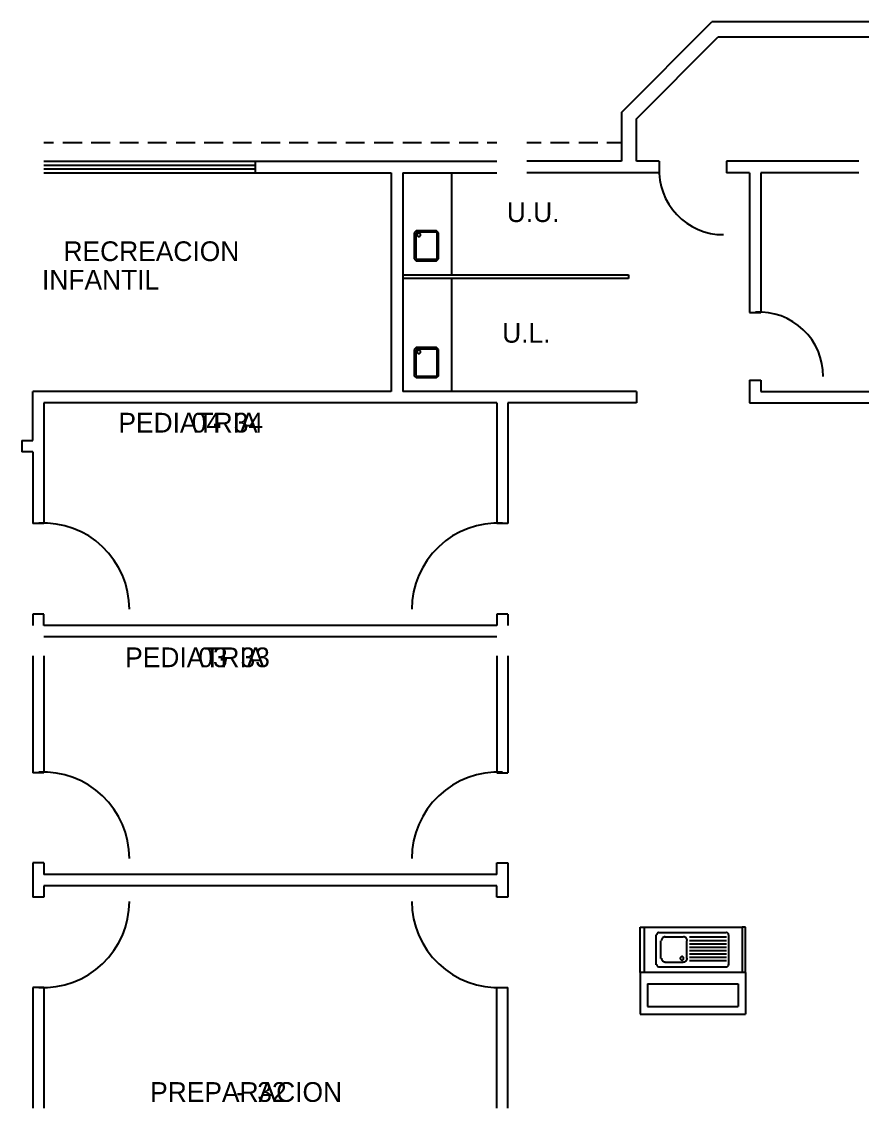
# Model space of a CAD drawing. Header units: metres. Extents: x 0 to 61, y 0 to 90.7.
# Drawn here: x 4.98 to 13.49, y 63.78 to 74.8 of the extents above; entities that cross this region are included whole.
import ezdxf

# ---------------------------------------------------------------- set-up
doc = ezdxf.new("R2010")
doc.units = ezdxf.units.M
for name, color, linetype in [('MURO_REAL', 7, 'Continuous'), ('PUERTA_REAL', 7, 'Continuous'), ('ROTULO_REAL', 7, 'Continuous')]:
    doc.layers.add(name, color=color, linetype=linetype)

msp = doc.modelspace()

# ---------------------------------------------------------------- linework, layer by layer
at = {"layer": 'MURO_REAL'}
for p, q in [((11.06, 73.881), (11.976, 74.802)), ((13.773, 74.802), (11.976, 74.802)), ((11.211, 73.817), (12.039, 74.645)), ((13.773, 74.645), (12.039, 74.645)), ((11.06, 73.881), (11.06, 73.386)), ((11.211, 73.386), (11.211, 73.817)), ((5.202, 73.577), (5.3, 73.577)), ((5.393, 73.577), (5.589, 73.577)), ((5.682, 73.577), (5.873, 73.577)), ((5.971, 73.577), (6.162, 73.577)), ((6.255, 73.577), (6.446, 73.577)), ((6.544, 73.577), (6.735, 73.577)), ((6.828, 73.577), (7.019, 73.577)), ((7.117, 73.577), (7.308, 73.577)), ((7.406, 73.577), (7.597, 73.577)), ((7.69, 73.577), (7.881, 73.577)), ((7.979, 73.577), (8.17, 73.577)), ((8.263, 73.577), (8.454, 73.577)), ((8.552, 73.577), (8.743, 73.577)), ((8.841, 73.577), (9.032, 73.577)), ((9.125, 73.577), (9.316, 73.577)), ((9.414, 73.577), (9.605, 73.577)), ((9.698, 73.577), (9.796, 73.577)), ((10.1, 73.577), (10.247, 73.577)), ((10.34, 73.577), (10.531, 73.577)), ((10.629, 73.577), (10.82, 73.577)), ((10.913, 73.577), (11.06, 73.577)), ((5.202, 73.386), (7.347, 73.386)), ((5.202, 73.347), (7.347, 73.347)), ((5.202, 73.308), (7.347, 73.308)), ((7.347, 73.269), (7.347, 73.386)), ((7.347, 73.386), (9.796, 73.386)), ((11.06, 73.386), (10.1, 73.386)), ((11.442, 73.386), (11.211, 73.386)), ((11.442, 73.386), (11.442, 73.269)), ((12.127, 73.386), (12.127, 73.269)), ((13.469, 73.386), (12.127, 73.386)), ((5.202, 73.269), (7.347, 73.269)), ((7.347, 73.269), (8.723, 73.269)), ((8.723, 73.269), (8.723, 71.05)), ((8.841, 73.269), (9.796, 73.269)), ((8.841, 73.269), (8.841, 71.05)), ((9.336, 73.269), (9.336, 72.235)), ((11.442, 73.269), (10.1, 73.269)), ((12.358, 73.269), (12.127, 73.269)), ((12.358, 73.269), (12.358, 71.853)), ((12.475, 73.269), (12.475, 71.853)), ((13.469, 73.269), (12.475, 73.269)), ((8.978, 72.681), (8.958, 72.661)), ((8.958, 72.661), (8.958, 72.397)), ((8.983, 72.666), (8.973, 72.656)), ((8.973, 72.656), (8.973, 72.402)), ((9.184, 72.681), (8.978, 72.681)), ((9.179, 72.666), (8.983, 72.666)), ((9.189, 72.656), (9.179, 72.666)), ((9.203, 72.661), (9.184, 72.681)), ((9.189, 72.402), (9.189, 72.656)), ((9.203, 72.397), (9.203, 72.661)), ((8.958, 72.397), (8.978, 72.377)), ((8.973, 72.402), (8.983, 72.392)), ((8.978, 72.377), (9.184, 72.377)), ((8.983, 72.392), (9.179, 72.392)), ((9.179, 72.392), (9.189, 72.402)), ((9.184, 72.377), (9.203, 72.397)), ((8.841, 72.235), (11.133, 72.235)), ((11.133, 72.196), (8.841, 72.196)), ((9.336, 72.196), (9.336, 71.05)), ((11.133, 72.235), (11.133, 72.196)), ((12.358, 71.853), (12.475, 71.853)), ((8.978, 71.496), (8.958, 71.476)), ((8.958, 71.476), (8.958, 71.207)), ((8.983, 71.481), (8.973, 71.471)), ((8.973, 71.471), (8.973, 71.216)), ((9.184, 71.496), (8.978, 71.496)), ((9.179, 71.481), (8.983, 71.481)), ((9.189, 71.471), (9.179, 71.481)), ((9.203, 71.476), (9.184, 71.496)), ((9.189, 71.216), (9.189, 71.471)), ((9.203, 71.207), (9.203, 71.476)), ((8.958, 71.207), (8.978, 71.192)), ((8.973, 71.216), (8.983, 71.207)), ((8.983, 71.207), (9.179, 71.207)), ((9.179, 71.207), (9.189, 71.216)), ((9.184, 71.192), (9.203, 71.207)), ((8.978, 71.192), (9.184, 71.192)), ((12.358, 71.167), (12.475, 71.167)), ((12.358, 71.167), (12.358, 70.937)), ((12.475, 71.167), (12.475, 71.05)), ((5.089, 70.555), (5.089, 71.05)), ((8.723, 71.05), (5.089, 71.05)), ((11.211, 71.05), (8.841, 71.05)), ((11.211, 71.05), (11.211, 70.937)), ((12.475, 71.05), (14.733, 71.05)), ((5.202, 70.937), (5.202, 69.713)), ((9.796, 70.937), (5.202, 70.937)), ((9.796, 70.937), (9.796, 69.713)), ((11.211, 70.937), (9.909, 70.937)), ((9.909, 70.937), (9.909, 69.713)), ((12.358, 70.937), (13.66, 70.937)), ((4.976, 70.555), (5.089, 70.555)), ((4.976, 70.555), (4.976, 70.438)), ((5.089, 70.438), (4.976, 70.438)), ((5.089, 70.438), (5.089, 69.713)), ((5.202, 69.713), (5.089, 69.713)), ((9.909, 69.713), (9.796, 69.713)), ((5.202, 68.792), (5.089, 68.792)), ((5.089, 68.792), (5.089, 68.679)), ((5.202, 68.679), (5.202, 68.792)), ((9.909, 68.792), (9.796, 68.792)), ((9.796, 68.792), (9.796, 68.679)), ((9.909, 68.792), (9.909, 68.679)), ((9.796, 68.679), (5.202, 68.679)), ((7.959, 68.679), (7.195, 68.679)), ((9.796, 68.562), (5.202, 68.562)), ((5.089, 68.371), (5.089, 67.185)), ((5.202, 68.371), (5.202, 67.185)), ((9.796, 68.371), (9.796, 67.185)), ((9.909, 68.371), (9.909, 67.185)), ((5.202, 67.185), (5.089, 67.185)), ((9.796, 67.185), (9.909, 67.185)), ((5.202, 66.269), (5.089, 66.269)), ((5.089, 66.269), (5.089, 65.922)), ((5.202, 66.269), (5.202, 66.152)), ((9.796, 66.152), (9.796, 66.269)), ((9.796, 66.269), (9.909, 66.269)), ((9.909, 66.269), (9.909, 66.152)), ((9.796, 66.152), (5.202, 66.152)), ((9.909, 66.152), (9.909, 66.039)), ((9.796, 66.039), (5.202, 66.039)), ((5.202, 66.039), (5.202, 65.922)), ((9.796, 65.922), (9.796, 66.039)), ((9.909, 66.039), (9.909, 65.922)), ((5.202, 65.922), (5.089, 65.922)), ((9.909, 65.922), (9.796, 65.922)), ((11.251, 65.158), (11.251, 65.618)), ((11.251, 65.618), (11.29, 65.618)), ((11.29, 65.618), (12.284, 65.618)), ((11.29, 65.618), (11.29, 65.158)), ((12.318, 65.618), (12.284, 65.618)), ((12.284, 65.618), (12.284, 65.158)), ((12.318, 65.158), (12.318, 65.618)), ((11.412, 65.236), (11.412, 65.54)), ((11.437, 65.564), (12.122, 65.564)), ((11.461, 65.3), (11.461, 65.481)), ((11.5, 65.52), (11.687, 65.52)), ((11.721, 65.481), (11.721, 65.3)), ((12.127, 65.515), (11.75, 65.515)), ((12.127, 65.481), (11.75, 65.481)), ((12.147, 65.54), (12.147, 65.236)), ((12.127, 65.447), (11.75, 65.447)), ((12.127, 65.412), (11.75, 65.412)), ((12.127, 65.378), (11.75, 65.378)), ((11.687, 65.26), (11.5, 65.26)), ((12.127, 65.344), (11.75, 65.344)), ((12.127, 65.309), (11.75, 65.309)), ((12.127, 65.275), (11.75, 65.275)), ((11.251, 65.158), (11.251, 64.736)), ((12.318, 65.158), (11.251, 65.158)), ((12.122, 65.211), (11.437, 65.211)), ((12.318, 65.158), (12.318, 64.736)), ((11.324, 65.045), (11.324, 64.815)), ((11.324, 65.045), (12.245, 65.045)), ((12.245, 65.045), (12.245, 64.815)), ((5.202, 65.006), (5.089, 65.006)), ((5.089, 65.006), (5.089, 63.781)), ((5.202, 65.006), (5.202, 63.781)), ((9.796, 63.781), (9.796, 65.006)), ((9.796, 65.006), (9.909, 65.006)), ((9.909, 63.781), (9.909, 65.006)), ((11.324, 64.815), (12.245, 64.815)), ((11.251, 64.736), (12.318, 64.736))]:
    msp.add_line(p, q, dxfattribs=at)
at = {"layer": 'PUERTA_REAL'}
for points in [[(11.442, 73.329), (11.442, 73.262), (11.449, 73.196), (11.463, 73.132), (11.482, 73.069), (11.508, 73.008), (11.54, 72.95), (11.578, 72.896), (11.621, 72.845)], [(11.621, 72.845), (11.67, 72.799), (11.722, 72.759), (11.778, 72.724), (11.838, 72.695), (11.899, 72.672), (11.963, 72.655), (12.029, 72.645), (12.096, 72.642)], [(9.005, 72.656), (9.001, 72.656), (8.998, 72.655), (8.995, 72.653), (8.993, 72.651), (8.991, 72.649), (8.989, 72.646), (8.988, 72.643), (8.988, 72.639)], [(8.988, 72.639), (8.988, 72.636), (8.989, 72.633), (8.991, 72.63), (8.993, 72.627), (8.995, 72.625), (8.998, 72.623), (9.001, 72.622), (9.005, 72.622)], [(9.022, 72.639), (9.022, 72.643), (9.021, 72.646), (9.019, 72.649), (9.017, 72.651), (9.014, 72.653), (9.012, 72.655), (9.008, 72.656), (9.005, 72.656)], [(9.005, 72.622), (9.008, 72.622), (9.012, 72.623), (9.014, 72.625), (9.017, 72.627), (9.019, 72.63), (9.021, 72.633), (9.022, 72.636), (9.022, 72.639)], [(12.903, 71.678), (12.853, 71.722), (12.798, 71.759), (12.74, 71.791), (12.68, 71.817), (12.617, 71.837), (12.552, 71.85), (12.486, 71.857), (12.42, 71.857)], [(13.107, 71.204), (13.104, 71.271), (13.093, 71.336), (13.077, 71.4), (13.054, 71.462), (13.025, 71.521), (12.99, 71.577), (12.949, 71.63), (12.903, 71.678)], [(9.005, 71.471), (9.001, 71.471), (8.998, 71.47), (8.995, 71.468), (8.993, 71.466), (8.991, 71.463), (8.989, 71.461), (8.988, 71.457), (8.988, 71.454)], [(8.988, 71.454), (8.988, 71.45), (8.989, 71.447), (8.991, 71.444), (8.993, 71.442), (8.995, 71.44), (8.998, 71.438), (9.001, 71.437), (9.005, 71.437)], [(9.022, 71.454), (9.022, 71.457), (9.021, 71.461), (9.019, 71.463), (9.017, 71.466), (9.014, 71.468), (9.012, 71.47), (9.008, 71.471), (9.005, 71.471)], [(9.005, 71.437), (9.008, 71.437), (9.012, 71.438), (9.014, 71.44), (9.017, 71.442), (9.019, 71.444), (9.021, 71.447), (9.022, 71.45), (9.022, 71.454)], [(5.796, 69.477), (5.729, 69.535), (5.656, 69.586), (5.578, 69.629), (5.498, 69.663), (5.414, 69.69), (5.327, 69.707), (5.239, 69.716), (5.149, 69.716)], [(9.853, 69.716), (9.764, 69.716), (9.675, 69.707), (9.589, 69.69), (9.505, 69.663), (9.424, 69.629), (9.347, 69.586), (9.274, 69.535), (9.206, 69.477)], [(6.069, 68.843), (6.064, 68.933), (6.05, 69.02), (6.028, 69.106), (5.998, 69.188), (5.959, 69.267), (5.912, 69.342), (5.858, 69.412), (5.796, 69.477)], [(9.206, 69.477), (9.144, 69.412), (9.09, 69.342), (9.044, 69.267), (9.005, 69.188), (8.974, 69.106), (8.952, 69.02), (8.938, 68.933), (8.934, 68.843)], [(5.796, 66.95), (5.729, 67.008), (5.656, 67.059), (5.578, 67.101), (5.498, 67.136), (5.414, 67.162), (5.327, 67.18), (5.239, 67.189), (5.149, 67.189)], [(9.853, 67.189), (9.764, 67.189), (9.675, 67.18), (9.589, 67.162), (9.505, 67.136), (9.424, 67.101), (9.347, 67.059), (9.274, 67.008), (9.206, 66.95)], [(6.069, 66.316), (6.064, 66.405), (6.05, 66.493), (6.028, 66.578), (5.998, 66.661), (5.959, 66.74), (5.912, 66.815), (5.858, 66.885), (5.796, 66.95)], [(9.206, 66.95), (9.144, 66.885), (9.09, 66.815), (9.044, 66.74), (9.005, 66.661), (8.974, 66.578), (8.952, 66.493), (8.938, 66.405), (8.934, 66.316)], [(5.796, 65.246), (5.858, 65.311), (5.912, 65.381), (5.959, 65.456), (5.998, 65.535), (6.028, 65.618), (6.05, 65.703), (6.064, 65.791), (6.069, 65.88)], [(8.934, 65.88), (8.938, 65.791), (8.952, 65.703), (8.974, 65.618), (9.005, 65.535), (9.044, 65.456), (9.09, 65.381), (9.144, 65.311), (9.206, 65.246)], [(11.439, 65.564), (11.435, 65.564), (11.431, 65.562), (11.427, 65.56), (11.424, 65.558), (11.421, 65.554), (11.419, 65.551), (11.418, 65.546), (11.417, 65.542)], [(11.503, 65.52), (11.495, 65.519), (11.489, 65.517), (11.482, 65.514), (11.477, 65.509), (11.472, 65.504), (11.469, 65.498), (11.467, 65.491), (11.466, 65.483)], [(11.726, 65.483), (11.725, 65.491), (11.723, 65.498), (11.719, 65.504), (11.715, 65.509), (11.71, 65.514), (11.703, 65.517), (11.696, 65.519), (11.689, 65.52)], [(12.147, 65.542), (12.146, 65.546), (12.145, 65.551), (12.143, 65.554), (12.14, 65.558), (12.137, 65.56), (12.133, 65.562), (12.129, 65.564), (12.125, 65.564)], [(5.149, 65.007), (5.239, 65.007), (5.327, 65.016), (5.414, 65.034), (5.498, 65.06), (5.578, 65.095), (5.656, 65.137), (5.729, 65.188), (5.796, 65.246)], [(9.206, 65.246), (9.274, 65.188), (9.347, 65.137), (9.424, 65.095), (9.505, 65.06), (9.589, 65.034), (9.675, 65.016), (9.764, 65.007), (9.853, 65.007)], [(11.466, 65.302), (11.467, 65.295), (11.469, 65.288), (11.472, 65.281), (11.477, 65.276), (11.482, 65.272), (11.489, 65.268), (11.495, 65.266), (11.503, 65.265)], [(11.674, 65.319), (11.671, 65.319), (11.668, 65.318), (11.665, 65.316), (11.662, 65.314), (11.66, 65.312), (11.658, 65.309), (11.657, 65.305), (11.657, 65.302)], [(11.657, 65.302), (11.657, 65.299), (11.658, 65.295), (11.66, 65.292), (11.662, 65.29), (11.665, 65.288), (11.668, 65.286), (11.671, 65.285), (11.674, 65.285)], [(11.691, 65.302), (11.691, 65.305), (11.69, 65.309), (11.689, 65.312), (11.686, 65.314), (11.684, 65.316), (11.681, 65.318), (11.678, 65.319), (11.674, 65.319)], [(11.674, 65.285), (11.678, 65.285), (11.681, 65.286), (11.684, 65.288), (11.686, 65.29), (11.689, 65.292), (11.69, 65.295), (11.691, 65.299), (11.691, 65.302)], [(11.689, 65.265), (11.696, 65.266), (11.703, 65.268), (11.71, 65.272), (11.715, 65.276), (11.719, 65.281), (11.723, 65.288), (11.725, 65.295), (11.726, 65.302)], [(11.417, 65.238), (11.418, 65.234), (11.419, 65.23), (11.421, 65.226), (11.424, 65.223), (11.427, 65.22), (11.431, 65.218), (11.435, 65.217), (11.439, 65.216)], [(12.125, 65.216), (12.129, 65.217), (12.133, 65.218), (12.137, 65.22), (12.14, 65.223), (12.143, 65.226), (12.145, 65.23), (12.146, 65.234), (12.147, 65.238)]]:
    msp.add_lwpolyline(points, dxfattribs=at)

# ---------------------------------------------------------------- texts
at = {"layer": 'ROTULO_REAL'}
for s, p in [('U.U.', (9.897, 72.77)), ('RECREACION', (5.4, 72.374)), ('INFANTIL', (5.182, 72.085)), ('U.L.', (9.85, 71.546)), ('PEDIATRIA', (5.957, 70.635)), ('04', (6.7, 70.635)), ('34', (7.127, 70.635)), ('-', (6.914, 70.635)), ('PEDIATRIA', (6.026, 68.255)), ('03', (6.768, 68.255)), ('33', (7.196, 68.255)), ('-', (6.982, 68.255)), ('PREPARACION', (6.279, 63.846)), ('32', (7.366, 63.846)), ('-', (7.152, 63.846))]:
    msp.add_text(s, height=0.2, dxfattribs=at).set_placement(p)

doc.saveas('drawing.dxf')
